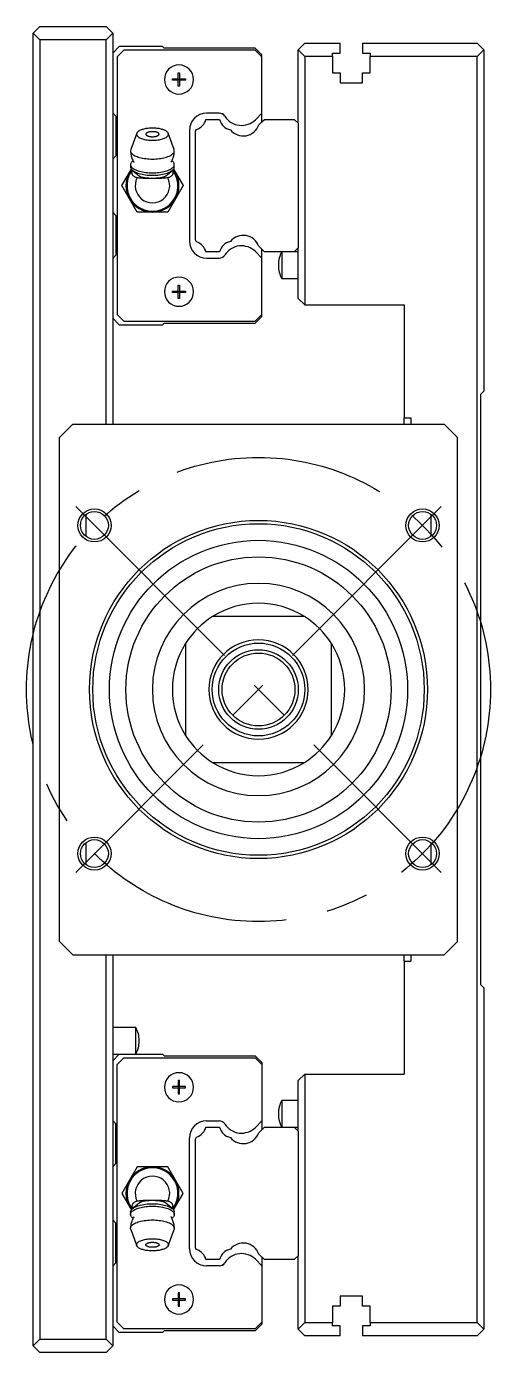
# Model space of a CAD drawing. Extents: x -20 to 822, y -346 to 120.
# Drawn here: x 751.7 to 821.7, y -100 to 100 of the extents above; entities that cross this region are included whole.
import ezdxf

# ---------------------------------------------------------------- set-up
doc = ezdxf.new("R2010")
doc.units = 0
doc.linetypes.add('CENTER', pattern=[50.8, 31.75, -6.35, 6.35, -6.35])
doc.layers.get('0').update_dxf_attribs({"linetype": 'CONTINUOUS'})
doc.layers.add('CENTER', color=1, linetype='CENTER')

msp = doc.modelspace()

# ---------------------------------------------------------------- linework, layer by layer
at = {"color": 7, "linetype": 'CONTINUOUS'}
for p, q in [((753.66, 100), (752.66, 99)), ((752.66, 99), (753.66, 98)), ((752.66, -99), (752.66, 99)), ((753.66, 100), (763.66, 100)), ((764.66, 99), (763.66, 100)), ((763.66, 98), (764.66, 99)), ((764.66, 99), (764.66, 40)), ((763.66, 98), (753.66, 98)), ((753.66, 98), (753.66, -98)), ((763.66, 40), (763.66, 98)), ((765.66, 97), (764.66, 96)), ((766.36, 96.45), (765.36, 95.45)), ((772.16, 97), (765.66, 97)), ((786.16, 96.45), (766.36, 96.45)), ((772.41, 96.75), (772.16, 97)), ((786.16, 96.75), (772.41, 96.75)), ((787.16, 95.75), (786.16, 96.75)), ((787.16, 95.45), (786.16, 96.45)), ((792.66, 96.5), (793.66, 97.5)), ((792.66, 85.4), (792.66, 96.5)), ((793.66, 95.5), (792.66, 96.5)), ((793.66, 97.5), (798.96, 97.5)), ((797.81, 95.5), (797.81, 96)), ((797.81, 96), (798.96, 96)), ((798.96, 96), (798.96, 97.5)), ((802.36, 97.5), (819.66, 97.5)), ((802.36, 97.5), (802.36, 96)), ((802.36, 96), (803.51, 96)), ((803.51, 96), (803.51, 95.5)), ((819.66, 97.5), (820.66, 96.5)), ((820.66, 96.5), (819.66, 95.5)), ((820.66, 96.5), (820.66, 45)), ((765.36, 95.45), (765.36, 56.55)), ((787.16, 95.45), (787.16, 95.75)), ((787.16, 86.92), (787.16, 95.45)), ((797.81, 95.5), (793.66, 95.5)), ((793.66, 95.5), (793.66, 58)), ((797.81, 95.5), (797.81, 93)), ((803.51, 93), (803.51, 95.5)), ((819.66, 95.5), (803.51, 95.5)), ((819.66, -95.5), (819.66, 95.5)), ((773.66, 92.1), (774.56, 92.1)), ((773.66, 91.9), (773.66, 92.1)), ((774.56, 92.1), (774.56, 93)), ((774.56, 93), (774.76, 93)), ((774.56, 92.1), (774.66, 92)), ((774.76, 92.1), (774.66, 92)), ((774.76, 93), (774.76, 92.1)), ((774.76, 92.1), (775.66, 92.1)), ((775.66, 92.1), (775.66, 91.9)), ((797.81, 93), (798.96, 93)), ((798.96, 93), (798.96, 91.5)), ((802.36, 93), (803.51, 93)), ((802.36, 91.5), (802.36, 93)), ((774.56, 91.9), (773.66, 91.9)), ((774.56, 91.9), (774.66, 92)), ((774.56, 91), (774.56, 91.9)), ((774.76, 91), (774.56, 91)), ((774.76, 91.9), (774.66, 92)), ((774.76, 91.9), (774.76, 91)), ((775.66, 91.9), (774.76, 91.9)), ((798.96, 91.5), (802.36, 91.5)), ((764.66, 87), (765.16, 86.5)), ((765.16, 86.5), (765.16, 80.5)), ((780.74, 86.93), (778.83, 86.93)), ((787.16, 86.92), (786.2, 85.95)), ((787.16, 85.6), (787.16, 86.92)), ((768.35, 84.02), (768.31, 83.95)), ((768.41, 84.08), (768.35, 84.02)), ((768.47, 84.14), (768.41, 84.08)), ((768.55, 84.2), (768.47, 84.14)), ((768.64, 84.25), (768.55, 84.2)), ((768.73, 84.31), (768.64, 84.25)), ((768.84, 84.36), (768.73, 84.31)), ((768.96, 84.41), (768.84, 84.36)), ((769.08, 84.45), (768.96, 84.41)), ((769.22, 84.49), (769.08, 84.45)), ((769.36, 84.53), (769.22, 84.49)), ((769.51, 84.57), (769.36, 84.53)), ((769.66, 84.6), (769.51, 84.57)), ((769.82, 84.62), (769.66, 84.6)), ((769.98, 84.64), (769.82, 84.62)), ((769.89, 84.01), (769.84, 83.98)), ((769.95, 84.03), (769.89, 84.01)), ((770.02, 84.05), (769.95, 84.03)), ((770.15, 84.66), (769.98, 84.64)), ((770.09, 84.07), (770.02, 84.05)), ((770.16, 84.09), (770.09, 84.07)), ((770.32, 84.67), (770.15, 84.66)), ((770.24, 84.11), (770.16, 84.09)), ((770.32, 84.12), (770.24, 84.11)), ((770.49, 84.68), (770.32, 84.67)), ((770.4, 84.13), (770.32, 84.12)), ((770.49, 84.14), (770.4, 84.13)), ((770.66, 84.68), (770.49, 84.68)), ((770.57, 84.14), (770.49, 84.14)), ((770.66, 84.14), (770.57, 84.14)), ((770.83, 84.68), (770.66, 84.68)), ((770.75, 84.14), (770.66, 84.14)), ((770.83, 84.14), (770.75, 84.14)), ((771, 84.67), (770.83, 84.68)), ((770.92, 84.13), (770.83, 84.14)), ((771, 84.12), (770.92, 84.13)), ((771.17, 84.66), (771, 84.67)), ((771.08, 84.11), (771, 84.12)), ((771.16, 84.09), (771.08, 84.11)), ((771.23, 84.07), (771.16, 84.09)), ((771.34, 84.64), (771.17, 84.66)), ((771.3, 84.05), (771.23, 84.07)), ((771.37, 84.03), (771.3, 84.05)), ((771.5, 84.62), (771.34, 84.64)), ((771.43, 84.01), (771.37, 84.03)), ((771.48, 83.98), (771.43, 84.01)), ((771.66, 84.6), (771.5, 84.62)), ((771.81, 84.57), (771.66, 84.6)), ((771.96, 84.53), (771.81, 84.57)), ((772.1, 84.49), (771.96, 84.53)), ((772.24, 84.45), (772.1, 84.49)), ((772.36, 84.41), (772.24, 84.45)), ((772.48, 84.36), (772.36, 84.41)), ((772.59, 84.31), (772.48, 84.36)), ((772.68, 84.25), (772.59, 84.31)), ((772.77, 84.2), (772.68, 84.25)), ((772.85, 84.14), (772.77, 84.2)), ((772.91, 84.08), (772.85, 84.14)), ((772.97, 84.02), (772.91, 84.08)), ((773.01, 83.95), (772.97, 84.02)), ((776.23, 84.33), (776.23, 67.67)), ((777.16, 84.2), (777.32, 84.48)), ((777.16, 67.8), (777.16, 84.2)), ((778.72, 86), (780.8, 86)), ((786.71, 85.15), (787.16, 85.6)), ((787.16, 85.6), (787.56, 86)), ((787.56, 86), (792.06, 86)), ((792.06, 86), (792.66, 85.4)), ((792.66, 85.4), (792.66, 66.6)), ((768.28, 83.89), (767.39, 81.44)), ((768.28, 83.89), (768.26, 83.81)), ((768.26, 83.81), (768.26, 83.73)), ((768.26, 83.73), (768.28, 83.65)), ((768.31, 83.95), (768.28, 83.89)), ((768.28, 83.65), (768.31, 83.58)), ((768.31, 83.58), (768.36, 83.5)), ((768.36, 83.5), (768.43, 83.42)), ((768.43, 83.42), (768.51, 83.35)), ((768.51, 83.35), (768.61, 83.28)), ((768.61, 83.28), (768.72, 83.22)), ((768.72, 83.22), (768.85, 83.16)), ((768.85, 83.16), (768.99, 83.1)), ((768.99, 83.1), (769.14, 83.05)), ((769.14, 83.05), (769.31, 83)), ((769.31, 83), (769.48, 82.96)), ((769.48, 82.96), (769.67, 82.92)), ((769.68, 83.83), (769.66, 83.79)), ((769.66, 83.79), (769.66, 83.76)), ((769.66, 83.76), (769.66, 83.73)), ((769.66, 83.73), (769.68, 83.69)), ((769.67, 82.92), (769.86, 82.9)), ((769.69, 83.86), (769.68, 83.83)), ((769.68, 83.69), (769.69, 83.66)), ((769.72, 83.89), (769.69, 83.86)), ((769.69, 83.66), (769.72, 83.63)), ((769.75, 83.92), (769.72, 83.89)), ((769.72, 83.63), (769.75, 83.6)), ((769.79, 83.95), (769.75, 83.92)), ((769.75, 83.6), (769.79, 83.57)), ((769.84, 83.98), (769.79, 83.95)), ((769.79, 83.57), (769.84, 83.54)), ((769.84, 83.54), (769.89, 83.51)), ((769.86, 82.9), (770.05, 82.87)), ((769.89, 83.51), (769.95, 83.49)), ((769.95, 83.49), (770.02, 83.47)), ((770.02, 83.47), (770.09, 83.45)), ((770.05, 82.87), (770.25, 82.86)), ((770.09, 83.45), (770.16, 83.43)), ((770.16, 83.43), (770.24, 83.41)), ((770.24, 83.41), (770.32, 83.4)), ((770.25, 82.86), (770.46, 82.85)), ((770.32, 83.4), (770.4, 83.39)), ((770.4, 83.39), (770.49, 83.38)), ((770.46, 82.85), (770.66, 82.84)), ((770.49, 83.38), (770.57, 83.38)), ((770.57, 83.38), (770.66, 83.38)), ((770.66, 83.38), (770.75, 83.38)), ((770.66, 82.84), (770.86, 82.85)), ((770.75, 83.38), (770.83, 83.38)), ((770.83, 83.38), (770.92, 83.39)), ((770.86, 82.85), (771.07, 82.86)), ((770.92, 83.39), (771, 83.4)), ((771, 83.4), (771.08, 83.41)), ((771.07, 82.86), (771.27, 82.87)), ((771.08, 83.41), (771.16, 83.43)), ((771.16, 83.43), (771.23, 83.45)), ((771.23, 83.45), (771.3, 83.47)), ((771.27, 82.87), (771.46, 82.9)), ((771.3, 83.47), (771.37, 83.49)), ((771.37, 83.49), (771.43, 83.51)), ((771.43, 83.51), (771.48, 83.54)), ((771.46, 82.9), (771.65, 82.92)), ((771.53, 83.95), (771.48, 83.98)), ((771.48, 83.54), (771.53, 83.57)), ((771.57, 83.92), (771.53, 83.95)), ((771.53, 83.57), (771.57, 83.6)), ((771.6, 83.89), (771.57, 83.92)), ((771.57, 83.6), (771.6, 83.63)), ((771.63, 83.86), (771.6, 83.89)), ((771.6, 83.63), (771.63, 83.66)), ((771.64, 83.83), (771.63, 83.86)), ((771.63, 83.66), (771.64, 83.69)), ((771.66, 83.79), (771.64, 83.83)), ((771.64, 83.69), (771.66, 83.73)), ((771.65, 82.92), (771.84, 82.96)), ((771.66, 83.76), (771.66, 83.79)), ((771.66, 83.73), (771.66, 83.76)), ((771.84, 82.96), (772.01, 83)), ((772.01, 83), (772.18, 83.05)), ((772.18, 83.05), (772.33, 83.1)), ((772.33, 83.1), (772.47, 83.16)), ((772.47, 83.16), (772.6, 83.22)), ((772.6, 83.22), (772.71, 83.28)), ((772.71, 83.28), (772.81, 83.35)), ((772.81, 83.35), (772.89, 83.42)), ((772.89, 83.42), (772.96, 83.5)), ((772.96, 83.5), (773.01, 83.58)), ((773.04, 83.89), (773.01, 83.95)), ((773.01, 83.58), (773.04, 83.65)), ((773.06, 83.81), (773.04, 83.89)), ((773.93, 81.44), (773.04, 83.89)), ((773.04, 83.65), (773.06, 83.73)), ((773.06, 83.73), (773.06, 83.81)), ((765.16, 80.5), (764.66, 80)), ((767.39, 81.44), (767.36, 81.27)), ((767.36, 81.27), (767.37, 81.17)), ((767.36, 81.27), (767.36, 81.26)), ((767.36, 81.26), (767.36, 81.09)), ((767.36, 81.09), (767.38, 80.93)), ((767.37, 81.17), (767.4, 81.07)), ((767.38, 80.93), (767.4, 80.77)), ((767.4, 81.07), (767.45, 80.97)), ((767.4, 80.77), (767.43, 80.61)), ((767.43, 80.61), (767.46, 80.45)), ((767.45, 80.97), (767.52, 80.88)), ((767.46, 80.45), (767.51, 80.3)), ((767.51, 80.3), (767.56, 80.14)), ((767.52, 80.88), (767.61, 80.78)), ((767.56, 80.14), (767.61, 80)), ((767.61, 80.78), (767.72, 80.69)), ((767.72, 80.69), (767.85, 80.61)), ((767.85, 80.61), (767.99, 80.52)), ((767.99, 80.52), (768.15, 80.45)), ((768.15, 80.45), (768.33, 80.37)), ((768.33, 80.37), (768.52, 80.31)), ((768.52, 80.31), (768.72, 80.24)), ((768.72, 80.24), (768.94, 80.19)), ((768.94, 80.19), (769.16, 80.14)), ((769.16, 80.14), (769.4, 80.1)), ((769.4, 80.1), (769.64, 80.07)), ((769.64, 80.07), (769.89, 80.04)), ((769.89, 80.04), (770.14, 80.02)), ((770.14, 80.02), (770.4, 80.01)), ((770.4, 80.01), (770.66, 80)), ((770.66, 80), (770.92, 80.01)), ((770.92, 80.01), (771.18, 80.02)), ((771.18, 80.02), (771.43, 80.04)), ((771.43, 80.04), (771.68, 80.07)), ((771.68, 80.07), (771.92, 80.1)), ((771.92, 80.1), (772.16, 80.14)), ((772.16, 80.14), (772.38, 80.19)), ((772.38, 80.19), (772.6, 80.24)), ((772.6, 80.24), (772.8, 80.31)), ((772.8, 80.31), (772.99, 80.37)), ((772.99, 80.37), (773.17, 80.45)), ((773.17, 80.45), (773.33, 80.52)), ((773.33, 80.52), (773.47, 80.61)), ((773.47, 80.61), (773.6, 80.69)), ((773.6, 80.69), (773.71, 80.78)), ((773.64, 79.85), (773.71, 80.01)), ((773.71, 80.78), (773.8, 80.88)), ((773.71, 80.01), (773.77, 80.17)), ((773.77, 80.17), (773.82, 80.33)), ((773.8, 80.88), (773.87, 80.97)), ((773.82, 80.33), (773.87, 80.49)), ((773.87, 80.97), (773.92, 81.07)), ((773.87, 80.49), (773.9, 80.65)), ((773.9, 80.65), (773.93, 80.82)), ((773.92, 81.07), (773.95, 81.17)), ((773.96, 81.27), (773.93, 81.44)), ((773.93, 80.82), (773.95, 80.98)), ((773.95, 81.17), (773.96, 81.27)), ((773.95, 80.98), (773.96, 81.15)), ((773.96, 81.15), (773.96, 81.27)), ((767.2, 78), (767.48, 78.49)), ((767.38, 79.33), (767.36, 79.26)), ((767.36, 79.26), (767.36, 79.19)), ((767.36, 79.19), (767.37, 79.09)), ((767.36, 79.19), (767.36, 78.82)), ((767.36, 78.82), (767.36, 78.75)), ((767.36, 78.75), (767.38, 78.69)), ((767.37, 79.09), (767.4, 78.99)), ((767.4, 79.39), (767.38, 79.33)), ((767.38, 78.69), (767.4, 78.62)), ((767.43, 79.46), (767.4, 79.39)), ((767.4, 78.99), (767.45, 78.9)), ((767.4, 78.62), (767.43, 78.55)), ((767.48, 79.52), (767.43, 79.46)), ((767.43, 78.55), (767.48, 78.49)), ((767.45, 78.9), (767.52, 78.8)), ((767.53, 79.59), (767.48, 79.52)), ((767.48, 78.49), (767.53, 78.42)), ((767.52, 78.8), (767.61, 78.71)), ((767.59, 79.65), (767.53, 79.59)), ((767.53, 78.42), (767.59, 78.36)), ((767.57, 77.98), (767.58, 78.05)), ((767.58, 78.05), (767.6, 78.12)), ((767.66, 79.71), (767.59, 79.65)), ((767.59, 78.36), (767.66, 78.3)), ((767.6, 78.12), (767.62, 78.2)), ((767.61, 80), (767.68, 79.85)), ((767.61, 78.71), (767.72, 78.62)), ((767.62, 78.2), (767.65, 78.27)), ((767.65, 78.27), (767.66, 78.29)), ((767.72, 79.77), (767.66, 79.71)), ((767.66, 78.3), (767.78, 78.21)), ((767.66, 78.3), (768.65, 77.46)), ((767.68, 79.85), (767.75, 79.71)), ((767.72, 78.62), (767.85, 78.53)), ((767.75, 79.71), (767.83, 79.57)), ((767.78, 78.21), (767.92, 78.12)), ((767.83, 79.57), (767.86, 79.51)), ((767.85, 78.53), (767.99, 78.45)), ((767.92, 78.12), (768.08, 78.03)), ((767.99, 78.45), (768.15, 78.37)), ((768.08, 78.03), (768.25, 77.96)), ((768.15, 78.37), (768.33, 78.3)), ((768.33, 78.3), (768.52, 78.23)), ((768.52, 78.23), (768.72, 78.17)), ((768.72, 78.17), (768.94, 78.11)), ((768.94, 78.11), (769.16, 78.07)), ((769.16, 78.07), (769.4, 78.02)), ((769.4, 78.02), (769.64, 77.99)), ((771.68, 77.99), (771.92, 78.02)), ((771.92, 78.02), (772.16, 78.07)), ((772.16, 78.07), (772.38, 78.11)), ((772.38, 78.11), (772.6, 78.17)), ((772.6, 78.17), (772.8, 78.23)), ((772.67, 77.46), (773.66, 78.3)), ((772.8, 78.23), (772.99, 78.3)), ((772.99, 78.3), (773.17, 78.37)), ((773.07, 77.96), (773.24, 78.03)), ((773.17, 78.37), (773.33, 78.45)), ((773.24, 78.03), (773.4, 78.12)), ((773.33, 78.45), (773.47, 78.53)), ((773.4, 78.12), (773.54, 78.21)), ((773.46, 79.52), (773.48, 79.55)), ((773.47, 78.53), (773.6, 78.62)), ((773.48, 79.55), (773.56, 79.7)), ((773.54, 78.21), (773.66, 78.3)), ((773.56, 79.7), (773.64, 79.85)), ((773.66, 79.71), (773.6, 79.77)), ((773.6, 78.62), (773.71, 78.71)), ((773.73, 79.65), (773.66, 79.71)), ((773.66, 78.3), (773.73, 78.36)), ((773.66, 78.29), (773.67, 78.27)), ((773.67, 78.27), (773.7, 78.2)), ((773.7, 78.2), (773.72, 78.12)), ((773.71, 78.71), (773.8, 78.8)), ((773.72, 78.12), (773.74, 78.05)), ((773.79, 79.59), (773.73, 79.65)), ((773.73, 78.36), (773.79, 78.42)), ((773.74, 78.05), (773.75, 77.98)), ((773.84, 79.52), (773.79, 79.59)), ((773.79, 78.42), (773.84, 78.49)), ((773.8, 78.8), (773.87, 78.9)), ((773.89, 79.46), (773.84, 79.52)), ((773.84, 78.49), (773.89, 78.55)), ((773.84, 78.49), (774.12, 78)), ((773.87, 78.9), (773.92, 78.99)), ((773.92, 79.39), (773.89, 79.46)), ((773.89, 78.55), (773.92, 78.62)), ((773.94, 79.33), (773.92, 79.39)), ((773.92, 78.99), (773.95, 79.09)), ((773.92, 78.62), (773.94, 78.69)), ((773.96, 79.26), (773.94, 79.33)), ((773.94, 78.69), (773.96, 78.75)), ((773.95, 79.09), (773.96, 79.19)), ((773.96, 79.19), (773.96, 79.26)), ((773.96, 78.82), (773.96, 79.19)), ((773.96, 78.75), (773.96, 78.82)), ((766.04, 76), (767.2, 78)), ((767.57, 77.91), (767.57, 77.98)), ((767.58, 77.84), (767.57, 77.91)), ((767.59, 77.78), (767.58, 77.84)), ((767.6, 77.72), (767.59, 77.78)), ((767.63, 77.66), (767.6, 77.72)), ((767.66, 77.61), (767.63, 77.66)), ((767.69, 77.55), (767.66, 77.61)), ((767.74, 77.5), (767.69, 77.55)), ((767.78, 77.46), (767.74, 77.5)), ((767.84, 77.41), (767.78, 77.46)), ((767.9, 77.36), (767.84, 77.41)), ((767.98, 77.32), (767.9, 77.36)), ((768.06, 77.28), (767.98, 77.32)), ((768.15, 77.24), (768.06, 77.28)), ((768.25, 77.21), (768.15, 77.24)), ((768.25, 77.96), (768.45, 77.88)), ((768.34, 77.18), (768.25, 77.21)), ((768.5, 77.16), (768.34, 77.18)), ((768.45, 77.88), (768.65, 77.82)), ((768.66, 77.15), (768.5, 77.16)), ((768.65, 77.82), (768.87, 77.76)), ((768.66, 77.46), (768.65, 77.46)), ((768.7, 77.42), (768.66, 77.46)), ((768.81, 77.13), (768.66, 77.15)), ((768.76, 77.39), (768.7, 77.42)), ((768.82, 77.35), (768.76, 77.39)), ((768.97, 77.12), (768.81, 77.13)), ((768.88, 77.32), (768.82, 77.35)), ((768.87, 77.76), (769.11, 77.71)), ((768.94, 77.3), (768.88, 77.32)), ((769.02, 77.27), (768.94, 77.3)), ((769.14, 77.11), (768.97, 77.12)), ((769.09, 77.25), (769.02, 77.27)), ((769.17, 77.23), (769.09, 77.25)), ((769.11, 77.71), (769.35, 77.66)), ((769.3, 77.1), (769.14, 77.11)), ((769.25, 77.21), (769.17, 77.23)), ((769.34, 77.19), (769.25, 77.21)), ((769.45, 77.09), (769.3, 77.1)), ((769.41, 77.18), (769.34, 77.19)), ((769.35, 77.66), (769.6, 77.63)), ((769.49, 77.16), (769.41, 77.18)), ((769.63, 77.09), (769.45, 77.09)), ((769.57, 77.15), (769.49, 77.16)), ((769.65, 77.14), (769.57, 77.15)), ((769.6, 77.63), (769.86, 77.6)), ((769.81, 77.08), (769.63, 77.09)), ((769.64, 77.99), (769.89, 77.96)), ((769.74, 77.13), (769.65, 77.14)), ((769.82, 77.13), (769.74, 77.13)), ((769.97, 77.08), (769.81, 77.08)), ((769.91, 77.12), (769.82, 77.13)), ((769.86, 77.6), (770.12, 77.58)), ((769.89, 77.96), (770.14, 77.94)), ((770, 77.11), (769.91, 77.12)), ((770.14, 77.08), (769.97, 77.08)), ((770.09, 77.11), (770, 77.11)), ((770.19, 77.1), (770.09, 77.11)), ((770.12, 77.58), (770.39, 77.56)), ((770.14, 77.94), (770.4, 77.93)), ((770.31, 77.07), (770.14, 77.08)), ((770.27, 77.1), (770.19, 77.1)), ((770.34, 77.1), (770.27, 77.1)), ((770.49, 77.07), (770.31, 77.07)), ((770.42, 77.1), (770.34, 77.1)), ((770.39, 77.56), (770.66, 77.56)), ((770.4, 77.93), (770.66, 77.93)), ((770.5, 77.09), (770.42, 77.1)), ((770.66, 77.07), (770.49, 77.07)), ((770.58, 77.09), (770.5, 77.09)), ((770.66, 77.09), (770.58, 77.09)), ((770.66, 77.93), (770.92, 77.93)), ((770.66, 77.56), (770.93, 77.56)), ((770.74, 77.09), (770.66, 77.09)), ((770.86, 77.07), (770.66, 77.07)), ((770.82, 77.09), (770.74, 77.09)), ((770.9, 77.1), (770.82, 77.09)), ((771.06, 77.07), (770.86, 77.07)), ((770.98, 77.1), (770.9, 77.1)), ((770.92, 77.93), (771.18, 77.94)), ((770.93, 77.56), (771.2, 77.58)), ((771.05, 77.1), (770.98, 77.1)), ((771.13, 77.1), (771.05, 77.1)), ((771.27, 77.08), (771.06, 77.07)), ((771.23, 77.11), (771.13, 77.1)), ((771.18, 77.94), (771.43, 77.96)), ((771.2, 77.58), (771.46, 77.6)), ((771.32, 77.11), (771.23, 77.11)), ((771.46, 77.08), (771.27, 77.08)), ((771.41, 77.12), (771.32, 77.11)), ((771.5, 77.13), (771.41, 77.12)), ((771.43, 77.96), (771.68, 77.99)), ((771.46, 77.6), (771.72, 77.63)), ((771.66, 77.09), (771.46, 77.08)), ((771.58, 77.13), (771.5, 77.13)), ((771.67, 77.14), (771.58, 77.13)), ((771.87, 77.09), (771.66, 77.09)), ((771.75, 77.15), (771.67, 77.14)), ((771.72, 77.63), (771.97, 77.66)), ((771.83, 77.16), (771.75, 77.15)), ((771.91, 77.18), (771.83, 77.16)), ((772.05, 77.1), (771.87, 77.09)), ((771.98, 77.19), (771.91, 77.18)), ((771.97, 77.66), (772.21, 77.71)), ((772.07, 77.21), (771.98, 77.19)), ((772.24, 77.11), (772.05, 77.1)), ((772.15, 77.23), (772.07, 77.21)), ((772.23, 77.25), (772.15, 77.23)), ((772.21, 77.71), (772.45, 77.76)), ((772.3, 77.27), (772.23, 77.25)), ((772.44, 77.13), (772.24, 77.11)), ((772.38, 77.3), (772.3, 77.27)), ((772.44, 77.32), (772.38, 77.3)), ((772.5, 77.35), (772.44, 77.32)), ((772.61, 77.14), (772.44, 77.13)), ((772.45, 77.76), (772.67, 77.82)), ((772.56, 77.39), (772.5, 77.35)), ((772.62, 77.42), (772.56, 77.39)), ((772.79, 77.16), (772.61, 77.14)), ((772.66, 77.46), (772.62, 77.42)), ((772.67, 77.46), (772.66, 77.46)), ((772.67, 77.82), (772.87, 77.88)), ((772.98, 77.18), (772.79, 77.16)), ((772.87, 77.88), (773.07, 77.96)), ((773.07, 77.21), (772.98, 77.18)), ((773.17, 77.24), (773.07, 77.21)), ((773.26, 77.28), (773.17, 77.24)), ((773.34, 77.32), (773.26, 77.28)), ((773.41, 77.36), (773.34, 77.32)), ((773.48, 77.41), (773.41, 77.36)), ((773.54, 77.46), (773.48, 77.41)), ((773.58, 77.5), (773.54, 77.46)), ((773.63, 77.55), (773.58, 77.5)), ((773.66, 77.61), (773.63, 77.55)), ((773.69, 77.66), (773.66, 77.61)), ((773.72, 77.72), (773.69, 77.66)), ((773.73, 77.78), (773.72, 77.72)), ((773.74, 77.84), (773.73, 77.78)), ((773.75, 77.91), (773.74, 77.84)), ((773.75, 77.98), (773.75, 77.91)), ((774.12, 78), (775.28, 76)), ((767.2, 74), (766.04, 76)), ((775.28, 76), (774.12, 74)), ((768.35, 72), (767.2, 74)), ((774.12, 74), (772.97, 72)), ((764.66, 72), (765.16, 71.5)), ((765.16, 71.5), (765.16, 65.5)), ((770.66, 72), (768.35, 72)), ((772.97, 72), (770.66, 72)), ((777.32, 67.52), (777.16, 67.8)), ((786.2, 66.05), (787.16, 65.08)), ((787.56, 66), (786.71, 66.85)), ((787.16, 65.08), (787.16, 66.4)), ((790.16, 66), (790.16, 62)), ((792.66, 66.6), (792.06, 66)), ((792.66, 66), (792.06, 66)), ((792.66, 59), (792.66, 66.6)), ((765.16, 65.5), (764.66, 65)), ((780.8, 66), (778.72, 66)), ((778.83, 65.07), (780.74, 65.07)), ((787.16, 56.55), (787.16, 65.08)), ((792.06, 66), (787.56, 66)), ((789.66, 64.06), (789.66, 63.94)), ((790.16, 62), (792.66, 62)), ((773.66, 60.1), (774.56, 60.1)), ((773.66, 59.9), (773.66, 60.1)), ((774.56, 60.1), (774.56, 61)), ((774.56, 61), (774.76, 61)), ((774.56, 60.1), (774.66, 60)), ((774.76, 60.1), (774.66, 60)), ((774.76, 61), (774.76, 60.1)), ((774.76, 60.1), (775.66, 60.1)), ((775.66, 60.1), (775.66, 59.9)), ((774.56, 59.9), (773.66, 59.9)), ((774.56, 59.9), (774.66, 60)), ((774.56, 59), (774.56, 59.9)), ((774.76, 59), (774.56, 59)), ((774.76, 59.9), (774.66, 60)), ((775.66, 59.9), (774.76, 59.9)), ((774.76, 59.9), (774.76, 59)), ((792.66, 59), (793.66, 58)), ((765.36, 56.55), (766.36, 55.55)), ((786.16, 55.55), (787.16, 56.55)), ((786.16, 55.25), (787.16, 56.25)), ((787.16, 56.25), (787.16, 56.55)), ((793.66, 58), (808.66, 58)), ((808.66, 58), (808.66, 41)), ((764.66, 56), (765.66, 55)), ((765.66, 55), (772.16, 55)), ((766.36, 55.55), (786.16, 55.55)), ((772.16, 55), (772.41, 55.25)), ((772.41, 55.25), (786.16, 55.25)), ((820.16, 44.5), (820.66, 45)), ((820.16, 44.5), (820.16, -44.5)), ((758.66, 40), (756.66, 38)), ((758.66, 40), (814.66, 40)), ((808.66, 40), (808.66, 41)), ((808.66, 41), (809.66, 41)), ((809.66, 41), (809.66, 40)), ((816.66, 38), (814.66, 40)), ((756.66, -38), (756.66, 38)), ((816.66, -38), (816.66, 38)), ((760.66, 23.06), (760.66, 26.44)), ((812.66, 26.44), (812.66, 23.06)), ((793.59, 11), (779.73, 11)), ((775.66, 6.93), (775.66, -6.93)), ((797.66, -6.93), (797.66, 6.93)), ((779.73, -11), (793.59, -11)), ((760.66, -26.44), (760.66, -23.06)), ((812.66, -23.06), (812.66, -26.44)), ((756.66, -38), (758.66, -40)), ((814.66, -40), (816.66, -38)), ((758.66, -40), (814.66, -40)), ((763.66, -98), (763.66, -40)), ((764.66, -40), (764.66, -99)), ((808.66, -41), (808.66, -40)), ((808.66, -41), (808.66, -58)), ((808.66, -41), (809.66, -41)), ((809.66, -40), (809.66, -41)), ((820.66, -45), (820.16, -44.5)), ((820.66, -45), (820.66, -96.5)), ((768.16, -51), (764.66, -51)), ((768.16, -53), (768.16, -51)), ((768.16, -55), (768.16, -53)), ((768.66, -53.06), (768.66, -52.94)), ((764.66, -55), (765.66, -55)), ((764.66, -56), (765.66, -55)), ((765.36, -56.55), (766.36, -55.55)), ((765.66, -55), (772.16, -55)), ((766.36, -55.55), (786.16, -55.55)), ((772.16, -55), (772.41, -55.25)), ((772.41, -55.25), (786.16, -55.25)), ((786.16, -55.25), (787.16, -56.25)), ((786.16, -55.55), (787.16, -56.55)), ((765.36, -95.45), (765.36, -56.55)), ((787.16, -56.25), (787.16, -56.55)), ((787.16, -56.55), (787.16, -65.08)), ((793.66, -58), (792.66, -59)), ((793.66, -58), (808.66, -58)), ((793.66, -58), (793.66, -95.5)), ((774.56, -59.9), (773.66, -59.9)), ((773.66, -59.9), (773.66, -60.1)), ((774.56, -59), (774.56, -59.9)), ((774.76, -59), (774.56, -59)), ((774.56, -59.9), (774.66, -60)), ((774.56, -60.1), (774.66, -60)), ((774.76, -59.9), (774.66, -60)), ((774.76, -60.1), (774.66, -60)), ((774.76, -59.9), (774.76, -59)), ((775.66, -59.9), (774.76, -59.9)), ((775.66, -60.1), (775.66, -59.9)), ((792.66, -66.6), (792.66, -59)), ((773.66, -60.1), (774.56, -60.1)), ((774.56, -60.1), (774.56, -61)), ((774.56, -61), (774.76, -61)), ((774.76, -60.1), (775.66, -60.1)), ((774.76, -61), (774.76, -60.1)), ((789.66, -63.94), (789.66, -64.06)), ((792.66, -62), (790.16, -62)), ((790.16, -62), (790.16, -66)), ((765.16, -65.5), (764.66, -65)), ((765.16, -71.5), (765.16, -65.5)), ((778.72, -66), (780.8, -66)), ((778.83, -65.07), (780.74, -65.07)), ((786.2, -66.05), (787.16, -65.08)), ((787.16, -65.08), (787.16, -66.4)), ((787.16, -66.4), (787.56, -66)), ((787.56, -66), (792.06, -66)), ((792.06, -66), (792.66, -66)), ((792.06, -66), (792.66, -66.6)), ((776.23, -84.33), (776.23, -67.67)), ((777.16, -67.8), (777.32, -67.52)), ((777.16, -84.2), (777.16, -67.8)), ((786.71, -66.85), (787.16, -66.4)), ((792.66, -66.6), (792.66, -85.4)), ((764.66, -72), (765.16, -71.5)), ((768.35, -72), (767.2, -74)), ((770.66, -72), (768.35, -72)), ((772.97, -72), (770.66, -72)), ((774.12, -74), (772.97, -72)), ((767.2, -74), (766.04, -76)), ((775.28, -76), (774.12, -74)), ((766.04, -76), (767.2, -78)), ((774.12, -78), (775.28, -76)), ((767.2, -78), (767.48, -78.49)), ((767.58, -77.85), (767.57, -77.91)), ((767.57, -77.91), (767.57, -77.98)), ((767.57, -77.98), (767.58, -78.05)), ((767.59, -77.78), (767.58, -77.85)), ((767.6, -77.72), (767.59, -77.78)), ((767.63, -77.66), (767.6, -77.72)), ((767.66, -77.61), (767.63, -77.66)), ((768.65, -77.46), (767.66, -78.3)), ((767.69, -77.55), (767.66, -77.61)), ((767.73, -77.5), (767.69, -77.55)), ((767.78, -77.46), (767.73, -77.5)), ((767.84, -77.41), (767.78, -77.46)), ((767.9, -77.36), (767.84, -77.41)), ((767.98, -77.32), (767.9, -77.36)), ((768.06, -77.28), (767.98, -77.32)), ((768.15, -77.24), (768.06, -77.28)), ((768.08, -78.03), (768.25, -77.96)), ((768.24, -77.21), (768.15, -77.24)), ((768.34, -77.18), (768.24, -77.21)), ((768.25, -77.96), (768.45, -77.88)), ((768.52, -77.16), (768.34, -77.18)), ((768.45, -77.88), (768.65, -77.82)), ((768.69, -77.14), (768.52, -77.16)), ((768.68, -77.44), (768.65, -77.46)), ((768.65, -77.82), (768.87, -77.76)), ((768.73, -77.4), (768.68, -77.44)), ((768.88, -77.13), (768.69, -77.14)), ((768.77, -77.38), (768.73, -77.4)), ((768.81, -77.36), (768.77, -77.38)), ((768.86, -77.33), (768.81, -77.36)), ((768.91, -77.31), (768.86, -77.33)), ((768.87, -77.76), (769.11, -77.71)), ((769.07, -77.11), (768.88, -77.13)), ((768.96, -77.29), (768.91, -77.31)), ((769.02, -77.27), (768.96, -77.29)), ((769.04, -77.26), (769.02, -77.27)), ((769.08, -77.25), (769.04, -77.26)), ((769.26, -77.1), (769.07, -77.11)), ((769.11, -77.24), (769.08, -77.25)), ((769.15, -77.23), (769.11, -77.24)), ((769.11, -77.71), (769.35, -77.66)), ((769.19, -77.22), (769.15, -77.23)), ((769.23, -77.21), (769.19, -77.22)), ((769.28, -77.2), (769.23, -77.21)), ((769.45, -77.09), (769.26, -77.1)), ((769.34, -77.19), (769.28, -77.2)), ((769.42, -77.17), (769.34, -77.19)), ((769.35, -77.66), (769.6, -77.63)), ((769.4, -78.02), (769.64, -77.99)), ((769.5, -77.16), (769.42, -77.17)), ((769.65, -77.09), (769.45, -77.09)), ((769.57, -77.15), (769.5, -77.16)), ((769.63, -77.14), (769.57, -77.15)), ((769.6, -77.63), (769.86, -77.6)), ((769.69, -77.14), (769.63, -77.14)), ((769.64, -77.99), (769.89, -77.96)), ((769.85, -77.08), (769.65, -77.09)), ((769.74, -77.13), (769.69, -77.14)), ((769.81, -77.13), (769.74, -77.13)), ((769.89, -77.12), (769.81, -77.13)), ((770.05, -77.08), (769.85, -77.08)), ((769.86, -77.6), (770.12, -77.58)), ((769.97, -77.11), (769.89, -77.12)), ((769.89, -77.96), (770.14, -77.94)), ((770.04, -77.11), (769.97, -77.11)), ((770.12, -77.11), (770.04, -77.11)), ((770.25, -77.07), (770.05, -77.08)), ((770.19, -77.1), (770.12, -77.11)), ((770.12, -77.58), (770.39, -77.56)), ((770.14, -77.94), (770.4, -77.93)), ((770.27, -77.1), (770.19, -77.1)), ((770.46, -77.07), (770.25, -77.07)), ((770.35, -77.1), (770.27, -77.1)), ((770.42, -77.1), (770.35, -77.1)), ((770.39, -77.56), (770.66, -77.56)), ((770.4, -77.93), (770.66, -77.93)), ((770.5, -77.09), (770.42, -77.1)), ((770.66, -77.07), (770.46, -77.07)), ((770.58, -77.09), (770.5, -77.09)), ((770.66, -77.09), (770.58, -77.09)), ((770.86, -77.07), (770.66, -77.07)), ((770.74, -77.09), (770.66, -77.09)), ((770.66, -77.56), (770.93, -77.56)), ((770.66, -77.93), (770.92, -77.93)), ((770.82, -77.09), (770.74, -77.09)), ((770.9, -77.1), (770.82, -77.09)), ((771.07, -77.07), (770.86, -77.07)), ((770.97, -77.1), (770.9, -77.1)), ((770.92, -77.93), (771.18, -77.94)), ((770.93, -77.56), (771.2, -77.58)), ((771.05, -77.1), (770.97, -77.1)), ((771.13, -77.1), (771.05, -77.1)), ((771.27, -77.08), (771.07, -77.07)), ((771.19, -77.11), (771.13, -77.1)), ((771.18, -77.94), (771.43, -77.96)), ((771.24, -77.11), (771.19, -77.11)), ((771.2, -77.58), (771.46, -77.6)), ((771.3, -77.11), (771.24, -77.11)), ((771.47, -77.08), (771.27, -77.08)), ((771.35, -77.11), (771.3, -77.11)), ((771.41, -77.12), (771.35, -77.11)), ((771.47, -77.12), (771.41, -77.12)), ((771.43, -77.96), (771.68, -77.99)), ((771.46, -77.6), (771.72, -77.63)), ((771.67, -77.09), (771.47, -77.08)), ((771.53, -77.13), (771.47, -77.12)), ((771.58, -77.13), (771.53, -77.13)), ((771.63, -77.14), (771.58, -77.13)), ((771.67, -77.14), (771.63, -77.14)), ((771.87, -77.09), (771.67, -77.09)), ((771.73, -77.15), (771.67, -77.14)), ((771.68, -77.99), (771.92, -78.02)), ((771.72, -77.63), (771.97, -77.66)), ((771.78, -77.16), (771.73, -77.15)), ((771.85, -77.17), (771.78, -77.16)), ((771.91, -77.18), (771.85, -77.17)), ((772.06, -77.1), (771.87, -77.09)), ((771.98, -77.19), (771.91, -77.18)), ((771.97, -77.66), (772.21, -77.71)), ((772.07, -77.21), (771.98, -77.19)), ((772.25, -77.11), (772.06, -77.1)), ((772.14, -77.22), (772.07, -77.21)), ((772.2, -77.24), (772.14, -77.22)), ((772.26, -77.26), (772.2, -77.24)), ((772.21, -77.71), (772.45, -77.76)), ((772.44, -77.13), (772.25, -77.11)), ((772.3, -77.27), (772.26, -77.26)), ((772.37, -77.29), (772.3, -77.27)), ((772.43, -77.32), (772.37, -77.29)), ((772.49, -77.34), (772.43, -77.32)), ((772.62, -77.14), (772.44, -77.13)), ((772.45, -77.76), (772.67, -77.82)), ((772.54, -77.37), (772.49, -77.34)), ((772.59, -77.4), (772.54, -77.37)), ((772.63, -77.43), (772.59, -77.4)), ((772.8, -77.16), (772.62, -77.14)), ((772.67, -77.46), (772.63, -77.43)), ((773.66, -78.3), (772.67, -77.46)), ((772.67, -77.82), (772.87, -77.88)), ((772.98, -77.18), (772.8, -77.16)), ((772.87, -77.88), (773.07, -77.96)), ((773.08, -77.21), (772.98, -77.18)), ((773.07, -77.96), (773.24, -78.03)), ((773.17, -77.24), (773.08, -77.21)), ((773.26, -77.28), (773.17, -77.24)), ((773.34, -77.32), (773.26, -77.28)), ((773.42, -77.36), (773.34, -77.32)), ((773.48, -77.41), (773.42, -77.36)), ((773.54, -77.46), (773.48, -77.41)), ((773.58, -77.5), (773.54, -77.46)), ((773.63, -77.55), (773.58, -77.5)), ((773.66, -77.61), (773.63, -77.55)), ((773.69, -77.66), (773.66, -77.61)), ((773.72, -77.72), (773.69, -77.66)), ((773.73, -77.78), (773.72, -77.72)), ((773.74, -77.84), (773.73, -77.78)), ((773.75, -77.91), (773.74, -77.84)), ((773.74, -78.05), (773.75, -77.98)), ((773.75, -77.98), (773.75, -77.91)), ((773.84, -78.49), (774.12, -78)), ((765.16, -80.5), (764.66, -80)), ((767.36, -78.75), (767.38, -78.69)), ((767.36, -78.82), (767.36, -78.75)), ((767.36, -78.82), (767.36, -79.19)), ((767.36, -79.19), (767.37, -79.09)), ((767.36, -79.26), (767.36, -79.19)), ((767.38, -79.33), (767.36, -79.26)), ((767.37, -79.09), (767.4, -78.99)), ((767.38, -78.69), (767.4, -78.62)), ((767.4, -79.39), (767.38, -79.33)), ((767.4, -78.62), (767.43, -78.55)), ((767.4, -78.99), (767.45, -78.9)), ((767.43, -79.46), (767.4, -79.39)), ((767.43, -78.55), (767.48, -78.49)), ((767.48, -79.52), (767.43, -79.46)), ((767.45, -78.9), (767.52, -78.8)), ((767.48, -78.49), (767.53, -78.42)), ((767.53, -79.59), (767.48, -79.52)), ((767.52, -78.8), (767.61, -78.71)), ((767.53, -78.42), (767.59, -78.36)), ((767.59, -79.65), (767.53, -79.59)), ((767.58, -78.05), (767.6, -78.12)), ((767.59, -78.36), (767.66, -78.3)), ((767.66, -79.71), (767.59, -79.65)), ((767.6, -78.12), (767.62, -78.2)), ((767.61, -78.71), (767.72, -78.62)), ((767.68, -79.85), (767.61, -80.01)), ((767.62, -78.2), (767.65, -78.27)), ((767.65, -78.27), (767.66, -78.29)), ((767.66, -78.3), (767.78, -78.21)), ((767.66, -79.71), (767.72, -79.77)), ((767.76, -79.7), (767.68, -79.85)), ((767.72, -78.62), (767.85, -78.53)), ((767.84, -79.55), (767.76, -79.7)), ((767.78, -78.21), (767.92, -78.12)), ((767.86, -79.52), (767.84, -79.55)), ((767.85, -78.53), (767.99, -78.45)), ((767.92, -78.12), (768.08, -78.03)), ((767.99, -78.45), (768.15, -78.37)), ((768.15, -78.37), (768.33, -78.3)), ((768.33, -78.3), (768.52, -78.23)), ((768.52, -78.23), (768.72, -78.17)), ((768.72, -78.17), (768.94, -78.11)), ((768.94, -78.11), (769.16, -78.07)), ((769.16, -78.07), (769.4, -78.02)), ((771.92, -78.02), (772.16, -78.07)), ((772.16, -78.07), (772.38, -78.11)), ((772.38, -78.11), (772.6, -78.17)), ((772.6, -78.17), (772.8, -78.23)), ((772.8, -78.23), (772.99, -78.3)), ((772.99, -78.3), (773.17, -78.37)), ((773.17, -78.37), (773.33, -78.45)), ((773.24, -78.03), (773.4, -78.12)), ((773.33, -78.45), (773.47, -78.53)), ((773.4, -78.12), (773.54, -78.21)), ((773.49, -79.57), (773.46, -79.51)), ((773.47, -78.53), (773.6, -78.62)), ((773.57, -79.71), (773.49, -79.57)), ((773.54, -78.21), (773.66, -78.3)), ((773.64, -79.85), (773.57, -79.71)), ((773.6, -78.62), (773.71, -78.71)), ((773.6, -79.77), (773.66, -79.71)), ((773.71, -80), (773.64, -79.85)), ((773.66, -78.29), (773.67, -78.27)), ((773.66, -78.3), (773.73, -78.36)), ((773.73, -79.65), (773.66, -79.71)), ((773.67, -78.27), (773.7, -78.2)), ((773.7, -78.2), (773.72, -78.12)), ((773.71, -78.71), (773.8, -78.8)), ((773.76, -80.14), (773.71, -80)), ((773.72, -78.12), (773.74, -78.05)), ((773.73, -78.36), (773.79, -78.42)), ((773.79, -79.59), (773.73, -79.65)), ((773.79, -78.42), (773.84, -78.49)), ((773.84, -79.52), (773.79, -79.59)), ((773.8, -78.8), (773.87, -78.9)), ((773.84, -78.49), (773.89, -78.55)), ((773.89, -79.46), (773.84, -79.52)), ((773.87, -78.9), (773.92, -78.99)), ((773.89, -78.55), (773.92, -78.62)), ((773.92, -79.39), (773.89, -79.46)), ((773.92, -78.62), (773.94, -78.69)), ((773.92, -78.99), (773.95, -79.09)), ((773.94, -79.33), (773.92, -79.39)), ((773.94, -78.69), (773.96, -78.75)), ((773.96, -79.26), (773.94, -79.33)), ((773.95, -79.09), (773.96, -79.19)), ((773.96, -78.75), (773.96, -78.82)), ((773.96, -79.19), (773.96, -78.82)), ((773.96, -79.19), (773.96, -79.26)), ((765.16, -86.5), (765.16, -80.5)), ((767.37, -80.98), (767.36, -81.15)), ((767.36, -81.15), (767.36, -81.27)), ((767.36, -81.27), (767.37, -81.17)), ((767.39, -81.44), (767.36, -81.27)), ((767.39, -80.82), (767.37, -80.98)), ((767.37, -81.17), (767.4, -81.07)), ((767.42, -80.65), (767.39, -80.82)), ((767.39, -81.44), (768.28, -83.89)), ((767.4, -81.07), (767.45, -80.97)), ((767.45, -80.49), (767.42, -80.65)), ((767.5, -80.33), (767.45, -80.49)), ((767.45, -80.97), (767.52, -80.88)), ((767.55, -80.17), (767.5, -80.33)), ((767.52, -80.88), (767.61, -80.78)), ((767.61, -80.01), (767.55, -80.17)), ((767.61, -80.78), (767.72, -80.69)), ((767.72, -80.69), (767.85, -80.61)), ((767.85, -80.61), (767.99, -80.52)), ((767.99, -80.52), (768.15, -80.45)), ((768.15, -80.45), (768.33, -80.37)), ((768.33, -80.37), (768.52, -80.31)), ((768.52, -80.31), (768.72, -80.24)), ((768.72, -80.24), (768.94, -80.19)), ((768.94, -80.19), (769.16, -80.14)), ((769.16, -80.14), (769.4, -80.1)), ((769.4, -80.1), (769.64, -80.07)), ((769.64, -80.07), (769.89, -80.04)), ((769.89, -80.04), (770.14, -80.02)), ((770.14, -80.02), (770.4, -80.01)), ((770.4, -80.01), (770.66, -80)), ((770.66, -80), (770.92, -80.01)), ((770.92, -80.01), (771.18, -80.02)), ((771.18, -80.02), (771.43, -80.04)), ((771.43, -80.04), (771.68, -80.07)), ((771.68, -80.07), (771.92, -80.1)), ((771.92, -80.1), (772.16, -80.14)), ((772.16, -80.14), (772.38, -80.19)), ((772.38, -80.19), (772.6, -80.24)), ((772.6, -80.24), (772.8, -80.31)), ((772.8, -80.31), (772.99, -80.37)), ((772.99, -80.37), (773.17, -80.45)), ((773.04, -83.89), (773.93, -81.44)), ((773.17, -80.45), (773.33, -80.52)), ((773.33, -80.52), (773.47, -80.61)), ((773.47, -80.61), (773.6, -80.69)), ((773.6, -80.69), (773.71, -80.78)), ((773.71, -80.78), (773.8, -80.88)), ((773.81, -80.3), (773.76, -80.14)), ((773.8, -80.88), (773.87, -80.97)), ((773.86, -80.45), (773.81, -80.3)), ((773.89, -80.61), (773.86, -80.45)), ((773.87, -80.97), (773.92, -81.07)), ((773.92, -80.77), (773.89, -80.61)), ((773.94, -80.93), (773.92, -80.77)), ((773.92, -81.07), (773.95, -81.17)), ((773.96, -81.3), (773.93, -81.44)), ((773.96, -81.09), (773.94, -80.93)), ((773.95, -81.17), (773.96, -81.27)), ((773.96, -81.26), (773.96, -81.09)), ((773.96, -81.27), (773.96, -81.26)), ((773.96, -81.27), (773.96, -81.3)), ((768.26, -83.73), (768.28, -83.65)), ((768.26, -83.81), (768.26, -83.73)), ((768.28, -83.89), (768.26, -83.81)), ((768.28, -83.65), (768.31, -83.58)), ((768.31, -83.95), (768.28, -83.89)), ((768.31, -83.58), (768.36, -83.5)), ((768.35, -84.02), (768.31, -83.95)), ((768.36, -83.5), (768.43, -83.42)), ((768.43, -83.42), (768.51, -83.35)), ((768.51, -83.35), (768.61, -83.28)), ((768.61, -83.28), (768.72, -83.22)), ((768.72, -83.22), (768.85, -83.16)), ((768.85, -83.16), (768.99, -83.1)), ((768.99, -83.1), (769.14, -83.05)), ((769.14, -83.05), (769.31, -83)), ((769.31, -83), (769.48, -82.96)), ((769.48, -82.96), (769.67, -82.92)), ((769.66, -83.73), (769.68, -83.69)), ((769.66, -83.76), (769.66, -83.73)), ((769.66, -83.79), (769.66, -83.76)), ((769.68, -83.83), (769.66, -83.79)), ((769.67, -82.92), (769.86, -82.9)), ((769.68, -83.69), (769.69, -83.66)), ((769.69, -83.86), (769.68, -83.83)), ((769.69, -83.66), (769.72, -83.63)), ((769.72, -83.89), (769.69, -83.86)), ((769.72, -83.63), (769.75, -83.6)), ((769.75, -83.92), (769.72, -83.89)), ((769.75, -83.6), (769.79, -83.57)), ((769.79, -83.95), (769.75, -83.92)), ((769.79, -83.57), (769.84, -83.54)), ((769.84, -83.98), (769.79, -83.95)), ((769.84, -83.54), (769.89, -83.51)), ((769.89, -84.01), (769.84, -83.98)), ((769.86, -82.9), (770.05, -82.87)), ((769.89, -83.51), (769.95, -83.49)), ((769.95, -83.49), (770.02, -83.47)), ((770.02, -83.47), (770.09, -83.45)), ((770.05, -82.87), (770.25, -82.86)), ((770.09, -83.45), (770.16, -83.43)), ((770.16, -83.43), (770.24, -83.41)), ((770.24, -83.41), (770.32, -83.4)), ((770.25, -82.86), (770.46, -82.85)), ((770.32, -83.4), (770.4, -83.39)), ((770.4, -83.39), (770.49, -83.38)), ((770.46, -82.85), (770.66, -82.84)), ((770.49, -83.38), (770.57, -83.38)), ((770.57, -83.38), (770.66, -83.38)), ((770.66, -82.84), (770.86, -82.85)), ((770.66, -83.38), (770.75, -83.38)), ((770.75, -83.38), (770.83, -83.38)), ((770.83, -83.38), (770.92, -83.39)), ((770.86, -82.85), (771.07, -82.86)), ((770.92, -83.39), (771, -83.4)), ((771, -83.4), (771.08, -83.41)), ((771.07, -82.86), (771.27, -82.87)), ((771.08, -83.41), (771.16, -83.43)), ((771.16, -83.43), (771.23, -83.45)), ((771.23, -83.45), (771.3, -83.47)), ((771.27, -82.87), (771.46, -82.9)), ((771.3, -83.47), (771.37, -83.49)), ((771.37, -83.49), (771.43, -83.51)), ((771.43, -83.51), (771.48, -83.54)), ((771.48, -83.98), (771.43, -84.01)), ((771.46, -82.9), (771.65, -82.92)), ((771.48, -83.54), (771.53, -83.57)), ((771.53, -83.95), (771.48, -83.98)), ((771.53, -83.57), (771.57, -83.6)), ((771.57, -83.92), (771.53, -83.95)), ((771.57, -83.6), (771.6, -83.63)), ((771.6, -83.89), (771.57, -83.92)), ((771.6, -83.63), (771.63, -83.66)), ((771.63, -83.86), (771.6, -83.89)), ((771.63, -83.66), (771.64, -83.69)), ((771.64, -83.83), (771.63, -83.86)), ((771.64, -83.69), (771.66, -83.73)), ((771.66, -83.79), (771.64, -83.83)), ((771.65, -82.92), (771.84, -82.96)), ((771.66, -83.73), (771.66, -83.76)), ((771.66, -83.76), (771.66, -83.79)), ((771.84, -82.96), (772.01, -83)), ((772.01, -83), (772.18, -83.05)), ((772.18, -83.05), (772.33, -83.1)), ((772.33, -83.1), (772.47, -83.16)), ((772.47, -83.16), (772.6, -83.22)), ((772.6, -83.22), (772.71, -83.28)), ((772.71, -83.28), (772.81, -83.35)), ((772.81, -83.35), (772.89, -83.42)), ((772.89, -83.42), (772.96, -83.5)), ((772.96, -83.5), (773.01, -83.58)), ((773.01, -83.95), (772.97, -84.02)), ((773.01, -83.58), (773.04, -83.65)), ((773.04, -83.89), (773.01, -83.95)), ((773.04, -83.65), (773.06, -83.73)), ((773.06, -83.81), (773.04, -83.89)), ((773.06, -83.73), (773.06, -83.81)), ((768.41, -84.08), (768.35, -84.02)), ((768.47, -84.14), (768.41, -84.08)), ((768.55, -84.2), (768.47, -84.14)), ((768.64, -84.25), (768.55, -84.2)), ((768.73, -84.31), (768.64, -84.25)), ((768.84, -84.36), (768.73, -84.31)), ((768.96, -84.41), (768.84, -84.36)), ((769.08, -84.45), (768.96, -84.41)), ((769.22, -84.49), (769.08, -84.45)), ((769.36, -84.53), (769.22, -84.49)), ((769.51, -84.57), (769.36, -84.53)), ((769.66, -84.6), (769.51, -84.57)), ((769.82, -84.62), (769.66, -84.6)), ((769.98, -84.64), (769.82, -84.62)), ((769.95, -84.03), (769.89, -84.01)), ((770.02, -84.05), (769.95, -84.03)), ((770.15, -84.66), (769.98, -84.64)), ((770.09, -84.07), (770.02, -84.05)), ((770.16, -84.09), (770.09, -84.07)), ((770.32, -84.67), (770.15, -84.66)), ((770.24, -84.11), (770.16, -84.09)), ((770.32, -84.12), (770.24, -84.11)), ((770.4, -84.13), (770.32, -84.12)), ((770.49, -84.68), (770.32, -84.67)), ((770.49, -84.14), (770.4, -84.13)), ((770.57, -84.14), (770.49, -84.14)), ((770.66, -84.68), (770.49, -84.68)), ((770.66, -84.14), (770.57, -84.14)), ((770.75, -84.14), (770.66, -84.14)), ((770.83, -84.68), (770.66, -84.68)), ((770.83, -84.14), (770.75, -84.14)), ((770.92, -84.13), (770.83, -84.14)), ((771, -84.67), (770.83, -84.68)), ((771, -84.12), (770.92, -84.13)), ((771.08, -84.11), (771, -84.12)), ((771.17, -84.66), (771, -84.67)), ((771.16, -84.09), (771.08, -84.11)), ((771.23, -84.07), (771.16, -84.09)), ((771.34, -84.64), (771.17, -84.66)), ((771.3, -84.05), (771.23, -84.07)), ((771.37, -84.03), (771.3, -84.05)), ((771.5, -84.62), (771.34, -84.64)), ((771.43, -84.01), (771.37, -84.03)), ((771.66, -84.6), (771.5, -84.62)), ((771.81, -84.57), (771.66, -84.6)), ((771.96, -84.53), (771.81, -84.57)), ((772.1, -84.49), (771.96, -84.53)), ((772.24, -84.45), (772.1, -84.49)), ((772.36, -84.41), (772.24, -84.45)), ((772.48, -84.36), (772.36, -84.41)), ((772.59, -84.31), (772.48, -84.36)), ((772.68, -84.25), (772.59, -84.31)), ((772.77, -84.2), (772.68, -84.25)), ((772.85, -84.14), (772.77, -84.2)), ((772.91, -84.08), (772.85, -84.14)), ((772.97, -84.02), (772.91, -84.08)), ((777.32, -84.48), (777.16, -84.2)), ((780.8, -86), (778.72, -86)), ((787.16, -86.92), (786.2, -85.95)), ((787.56, -86), (786.71, -85.15)), ((787.16, -85.6), (787.16, -86.92)), ((792.06, -86), (787.56, -86)), ((792.66, -85.4), (792.06, -86)), ((792.66, -96.5), (792.66, -85.4)), ((764.66, -87), (765.16, -86.5)), ((780.74, -86.93), (778.83, -86.93)), ((787.16, -86.92), (787.16, -95.45)), ((774.56, -91.9), (773.66, -91.9)), ((773.66, -91.9), (773.66, -92.1)), ((774.56, -91), (774.56, -91.9)), ((774.76, -91), (774.56, -91)), ((774.56, -91.9), (774.66, -92)), ((774.56, -92.1), (774.66, -92)), ((774.76, -91.9), (774.66, -92)), ((774.76, -92.1), (774.66, -92)), ((774.76, -91.9), (774.76, -91)), ((775.66, -91.9), (774.76, -91.9)), ((775.66, -92.1), (775.66, -91.9)), ((798.96, -91.5), (798.96, -93)), ((802.36, -91.5), (798.96, -91.5)), ((802.36, -93), (802.36, -91.5)), ((773.66, -92.1), (774.56, -92.1)), ((774.56, -92.1), (774.56, -93)), ((774.56, -93), (774.76, -93)), ((774.76, -93), (774.76, -92.1)), ((774.76, -92.1), (775.66, -92.1)), ((797.81, -93), (797.81, -95.5)), ((798.96, -93), (797.81, -93)), ((803.51, -93), (802.36, -93)), ((803.51, -95.5), (803.51, -93)), ((765.66, -97), (764.66, -96)), ((766.36, -96.45), (765.36, -95.45)), ((787.16, -95.45), (786.16, -96.45)), ((787.16, -95.75), (786.16, -96.75)), ((787.16, -95.45), (787.16, -95.75)), ((792.66, -96.5), (793.66, -95.5)), ((793.66, -95.5), (797.81, -95.5)), ((797.81, -96), (797.81, -95.5)), ((798.96, -96), (797.81, -96)), ((798.96, -97.5), (798.96, -96)), ((803.51, -96), (802.36, -96)), ((802.36, -96), (802.36, -97.5)), ((803.51, -95.5), (803.51, -96)), ((803.51, -95.5), (819.66, -95.5)), ((819.66, -95.5), (820.66, -96.5)), ((772.16, -97), (765.66, -97)), ((786.16, -96.45), (766.36, -96.45)), ((772.41, -96.75), (772.16, -97)), ((786.16, -96.75), (772.41, -96.75)), ((793.66, -97.5), (792.66, -96.5)), ((798.96, -97.5), (793.66, -97.5)), ((819.66, -97.5), (802.36, -97.5)), ((820.66, -96.5), (819.66, -97.5)), ((753.66, -98), (752.66, -99)), ((752.66, -99), (753.66, -100)), ((753.66, -98), (763.66, -98)), ((764.66, -99), (763.66, -98)), ((763.66, -100), (764.66, -99)), ((763.66, -100), (753.66, -100))]:
    msp.add_line(p, q, dxfattribs=at)
at = {"color": 3, "linetype": 'CONTINUOUS'}
for centre in [(761.91, 24.75), (811.41, 24.75), (761.91, -24.75), (811.41, -24.75)]:
    msp.add_circle(centre, 2.5, dxfattribs=at)
at = {"color": 7, "linetype": 'CONTINUOUS'}
for centre, radius in [((761.91, 24.75), 2.1), ((811.41, 24.75), 2.1), ((786.66, 0), 25.5), ((786.66, 0), 25), ((786.66, 0), 22.5), ((786.66, 0), 20), ((786.66, 0), 7), ((786.66, 0), 6), ((786.66, 0), 5.5), ((761.91, -24.75), 2.1), ((811.41, -24.75), 2.1)]:
    msp.add_circle(centre, radius, dxfattribs=at)
for centre, radius, start, end in [((774.66, 92), 2.2, 0, 180), ((774.66, 92), 2.2, 180, 0), ((778.83, 84.33), 2.6, 90, 180), ((780.74, 85.93), 1, 32.3319, 90), ((780.73, 85.9), 1.03, 33.3353, 88.9965), ((784.1, 88.05), 2.97, 212.3321, 315), ((776.68, 86.48), 2.1, 287.8944, 346.7394), ((782.84, 86.48), 2.1, 193.2606, 258.3703), ((784.36, 86), 2.5, 219.0557, 340.1637), ((770.66, 76), 3.85, 142.5071, 37.4929), ((770.66, 76), 4, 142.1418, 150), ((770.66, 76), 4, 30, 37.8582), ((770.66, 76), 4, 150, 210), ((770.66, 76), 2.6, 152.9958, 27.0042), ((770.66, 76), 4, 330, 30), ((770.66, 76), 4, 210, 270), ((770.66, 76), 4, 270, 330), ((784.36, 66), 2.5, 19.8363, 140.9443), ((778.83, 67.67), 2.6, 180, 270), ((776.68, 65.52), 2.1, 13.2606, 72.1056), ((782.84, 65.52), 2.1, 101.6297, 166.7394), ((784.1, 63.95), 2.97, 44.9791, 147.6681), ((780.74, 66.07), 1, 270, 327.6675), ((793.66, 64.06), 4, 151.0305, 180), ((774.66, 60), 2.2, 0, 180), ((793.66, 63.94), 4, 180, 208.9695), ((774.66, 60), 2.2, 180, 0), ((786.66, 0), 16, 0, 180), ((786.66, 0), 16, 0, 180), ((786.66, 0), 13, 57.7958, 122.2042), ((786.66, 0), 13, 57.7958, 122.2042), ((786.66, 0), 13, 122.2042, 147.7958), ((786.66, 0), 13, 32.2042, 57.7958), ((786.66, 0), 13, 147.7958, 180), ((786.66, 0), 13, 147.7958, 180), ((786.66, 0), 7.5, 0, 180), ((786.66, 0), 13, 0, 32.2042), ((786.66, 0), 13, 0, 32.2042), ((786.66, 0), 16, 180, 0), ((786.66, 0), 16, 180, 0), ((786.66, 0), 13, 180, 212.2042), ((786.66, 0), 13, 180, 212.2042), ((786.66, 0), 7.5, 180, 0), ((786.66, 0), 13, 327.7958, 0), ((786.66, 0), 13, 327.7958, 0), ((786.66, 0), 13, 212.2042, 237.7958), ((786.66, 0), 13, 302.2042, 327.7958), ((786.66, 0), 13, 237.7958, 302.2042), ((786.66, 0), 13, 237.7958, 302.2042), ((764.66, -52.94), 4, 0, 28.9695), ((764.66, -53.06), 4, 331.0305, 0), ((774.66, -60), 2.2, 0, 180), ((774.66, -60), 2.2, 180, 0), ((793.66, -63.94), 4, 151.0305, 180), ((778.83, -67.67), 2.6, 90, 180), ((776.68, -65.52), 2.1, 287.8944, 346.7394), ((780.74, -66.07), 1, 32.3325, 90), ((782.84, -65.52), 2.1, 193.2606, 258.3703), ((784.1, -63.95), 2.97, 212.3319, 315.0209), ((793.66, -64.06), 4, 180, 208.9695), ((784.36, -66), 2.5, 219.0557, 340.1637), ((770.66, -76), 4, 90, 150), ((770.66, -76), 4, 30, 90), ((770.66, -76), 4, 150, 210), ((770.66, -76), 3.85, 322.5071, 217.4929), ((770.66, -76), 2.6, 332.9958, 207.0042), ((770.66, -76), 4, 330, 30), ((770.66, -76), 4, 210, 217.8582), ((770.66, -76), 4, 322.1418, 330), ((784.36, -86), 2.5, 19.8363, 140.9443), ((778.83, -84.33), 2.6, 180, 270), ((776.68, -86.48), 2.1, 13.2606, 72.1056), ((782.84, -86.48), 2.1, 101.6297, 166.7394), ((784.1, -88.05), 2.97, 45, 147.6679), ((780.74, -85.93), 1, 270, 327.6681), ((780.73, -85.9), 1.03, 271.0035, 326.6647), ((774.66, -92), 2.2, 0, 180), ((774.66, -92), 2.2, 180, 0)]:
    msp.add_arc(centre, radius, start, end, dxfattribs=at)
at = {"layer": 'CENTER', "color": 1, "linetype": 'CENTER'}
for p, q in [((814.24, 27.58), (759.08, -27.58)), ((759.08, 27.58), (814.24, -27.58))]:
    msp.add_line(p, q, dxfattribs=at)
msp.add_circle((786.66, 0), 35, dxfattribs=at)

doc.saveas('drawing.dxf')
